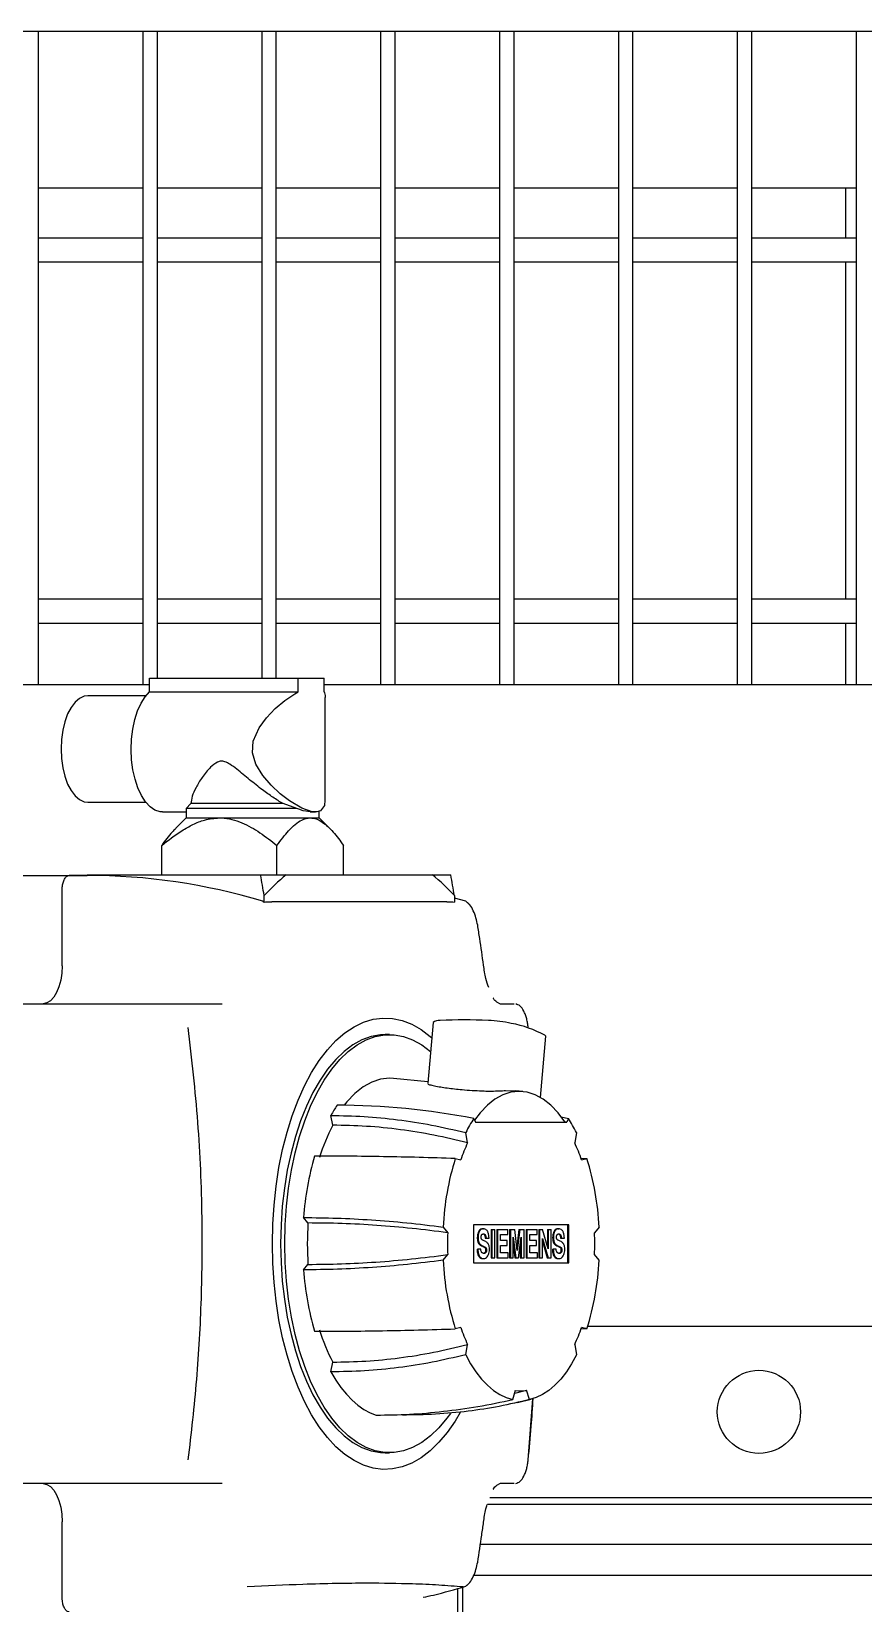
# Model space of a CAD drawing. Header units: inches. Extents: x -347369 to -260369, y 119522 to 149869.
# Drawn here: x -282174.7 to -281999.7, y 137058.8 to 137389.7 of the extents above; entities that cross this region are included whole.
import ezdxf

# ---------------------------------------------------------------- set-up
doc = ezdxf.new("R2010")
doc.units = ezdxf.units.IN
doc.header["$LTSCALE"] = 300
doc.layers.add('MACCHINA', color=40, linetype='Continuous')
doc.layers.add('QUOTE', color=7, linetype='Continuous')

# ---------------------------------------------------------------- blocks, each defined once
blk = doc.blocks.new('A$C27be3406')
at = {"layer": 'MACCHINA'}
for p, q in [((369, -1610), (-116.5, -1610)), ((157, -1747.5), (157, -1610)), ((179, -1747.5), (179, -1610)), ((182, -1746.1), (182, -1610)), ((204, -1746.1), (204, -1610)), ((207, -1746.1), (207, -1610)), ((229, -1747.5), (229, -1610)), ((232, -1747.5), (232, -1610)), ((254, -1747.5), (254, -1610)), ((257, -1747.5), (257, -1610)), ((279, -1747.5), (279, -1610)), ((282, -1747.5), (282, -1610)), ((304, -1747.5), (304, -1610)), ((307, -1747.5), (307, -1610)), ((329, -1747.5), (329, -1610)), ((179, -1643), (157, -1643)), ((204, -1643), (182, -1643)), ((229, -1643), (207, -1643)), ((254, -1643), (232, -1643)), ((279, -1643), (257, -1643)), ((304, -1643), (282, -1643)), ((329, -1643), (307, -1643)), ((326.74, -1643), (326.74, -1653.5)), ((179, -1653.5), (157, -1653.5)), ((204, -1653.5), (182, -1653.5)), ((229, -1653.5), (207, -1653.5)), ((254, -1653.5), (232, -1653.5)), ((279, -1653.5), (257, -1653.5)), ((304, -1653.5), (282, -1653.5)), ((329, -1653.5), (307, -1653.5)), ((157, -1658.5), (179, -1658.5)), ((182, -1658.5), (204, -1658.5)), ((207, -1658.5), (229, -1658.5)), ((232, -1658.5), (254, -1658.5)), ((257, -1658.5), (279, -1658.5)), ((282, -1658.5), (304, -1658.5)), ((307, -1658.5), (329, -1658.5)), ((326.74, -1658.5), (326.74, -1729.5)), ((179, -1729.5), (157, -1729.5)), ((204, -1729.5), (182, -1729.5)), ((229, -1729.5), (207, -1729.5)), ((254, -1729.5), (232, -1729.5)), ((279, -1729.5), (257, -1729.5)), ((304, -1729.5), (282, -1729.5)), ((329, -1729.5), (307, -1729.5)), ((157, -1734.5), (179, -1734.5)), ((182, -1734.5), (204, -1734.5)), ((207, -1734.5), (229, -1734.5)), ((232, -1734.5), (254, -1734.5)), ((257, -1734.5), (279, -1734.5)), ((282, -1734.5), (304, -1734.5)), ((307, -1734.5), (329, -1734.5)), ((326.74, -1734.5), (326.74, -1747.5)), ((180.34, -1748.95), (180.34, -1746.1)), ((180.34, -1746.1), (217.08, -1746.1)), ((211.58, -1748.95), (211.58, -1746.1)), ((217.08, -1748.95), (217.08, -1746.1)), ((180.34, -1747.5), (-402.5, -1747.5)), ((179.55, -1749.8), (167.33, -1749.8)), ((180.34, -1748.95), (211.58, -1748.95)), ((457.5, -1747.5), (217.08, -1747.5)), ((217.26, -1771.79), (217.26, -1750.18)), ((167.33, -1772.2), (179.55, -1772.2)), ((189.02, -1772.49), (188.01, -1773.5)), ((208.43, -1772.5), (189.02, -1772.5)), ((211.33, -1773.5), (208.43, -1772.5)), ((183.09, -1774.25), (188.01, -1774.25)), ((188.01, -1775.5), (185.85, -1777.67)), ((188.01, -1773.5), (188.01, -1775.5)), ((211.33, -1773.5), (188.01, -1773.5)), ((188.01, -1775.5), (216.01, -1775.5)), ((214.14, -1774.25), (215.22, -1774.25)), ((216.01, -1775.5), (216.01, -1774.1)), ((218.18, -1777.67), (216.01, -1775.5)), ((182.89, -1787.5), (182.89, -1781.3)), ((207.14, -1787.5), (207.14, -1781.3)), ((221.14, -1787.5), (221.14, -1781.3)), ((18.19, -1787.6), (167.21, -1787.6)), ((167.21, -1787.6), (163.46, -1787.6)), ((167.21, -1787.5), (243.69, -1787.5)), ((167.21, -1787.5), (167.21, -1787.6)), ((161.96, -1806.6), (161.96, -1790.6)), ((204.15, -1793.04), (204.45, -1793.21)), ((204.45, -1793.21), (204.45, -1791.84)), ((244.45, -1791.84), (244.45, -1793.21)), ((246.83, -1793.02), (244.45, -1792.37)), ((247.16, -1793.32), (246.84, -1793.02)), ((242.85, -1793.13), (206.05, -1793.13)), ((247.47, -1793.6), (247.3, -1793.44)), ((190.19, -1814.6), (195.59, -1814.6)), ((253.29, -1814.18), (254.09, -1814.6)), ((254.09, -1814.6), (257.05, -1814.6)), ((239.96, -1818.53), (238.83, -1831.35)), ((230.77, -1821.1), (229.91, -1821.1)), ((262.53, -1834.33), (263.66, -1821.46)), ((238.85, -1831.07), (231.65, -1830.34)), ((255.17, -1832.89), (257.34, -1832.96)), ((258.86, -1833.1), (257.34, -1832.94)), ((218.85, -1840.17), (218.48, -1838.12)), ((248.56, -1838.75), (248.86, -1839.54)), ((266.93, -1838.43), (268.42, -1838.75)), ((268.42, -1838.75), (268.12, -1839.54)), ((247.22, -1843.88), (246.84, -1841.73)), ((248.86, -1839.54), (268.12, -1839.54)), ((268.12, -1839.54), (267.68, -1839.49)), ((267.68, -1839.54), (267.68, -1839.49)), ((270.14, -1841.73), (269.75, -1843.88)), ((244.63, -1847.17), (245.77, -1847.47)), ((271.07, -1847.12), (272.34, -1847.17)), ((271.21, -1847.47), (272.34, -1847.17)), ((213.66, -1860.74), (212.73, -1859.6)), ((242.08, -1861.6), (243.05, -1862.79)), ((248.49, -1861.1), (248.49, -1869.1)), ((268.49, -1861.1), (248.49, -1861.1)), ((250.38, -1861.97), (250.56, -1861.97)), ((252.15, -1862.1), (252.15, -1868.1)), ((252.15, -1862.1), (252.93, -1862.1)), ((252.32, -1862.1), (252.32, -1868.1)), ((252.93, -1868.1), (252.93, -1862.1)), ((253.36, -1862.1), (253.36, -1868.1)), ((253.36, -1862.1), (255.71, -1862.1)), ((253.53, -1862.1), (253.53, -1868.1)), ((255.71, -1863.18), (255.71, -1862.1)), ((256.05, -1862.1), (256.05, -1868.1)), ((256.05, -1862.1), (257.14, -1862.1)), ((256.22, -1862.1), (256.22, -1868.1)), ((257.66, -1866.51), (257.14, -1862.1)), ((258.01, -1862.1), (257.57, -1865.78)), ((258.18, -1862.1), (257.66, -1866.51)), ((258.01, -1862.1), (259.09, -1862.1)), ((259.09, -1868.1), (259.09, -1862.1)), ((259.51, -1862.1), (259.51, -1868.1)), ((259.51, -1862.1), (261.86, -1862.1)), ((259.68, -1862.1), (259.68, -1868.1)), ((261.86, -1863.18), (261.86, -1862.1)), ((262.2, -1862.1), (262.2, -1868.1)), ((262.2, -1862.1), (263.01, -1862.1)), ((262.37, -1862.1), (262.37, -1868.1)), ((264.18, -1866.21), (263.01, -1862.1)), ((264.01, -1862.1), (264.01, -1865.6)), ((264.01, -1862.1), (264.79, -1862.1)), ((264.18, -1862.1), (264.18, -1866.21)), ((264.79, -1868.1), (264.79, -1862.1)), ((266.23, -1861.97), (266.4, -1861.97)), ((268.31, -1869.1), (268.31, -1861.1)), ((268.49, -1869.1), (268.49, -1861.1)), ((274.89, -1861.6), (273.92, -1862.79)), ((250.95, -1863.91), (251.12, -1863.91)), ((251.12, -1863.91), (251.73, -1863.91)), ((254.14, -1863.18), (255.71, -1863.18)), ((254.14, -1864.41), (254.14, -1863.18)), ((255.57, -1864.41), (254.14, -1864.41)), ((254.14, -1865.48), (255.57, -1865.48)), ((254.14, -1867.02), (254.14, -1865.48)), ((255.57, -1865.48), (255.57, -1864.41)), ((256.84, -1863.73), (257.35, -1868.1)), ((256.84, -1868.1), (256.84, -1863.73)), ((256.84, -1865.2), (257.18, -1868.1)), ((257.96, -1868.1), (258.48, -1863.73)), ((258.31, -1865.2), (258.31, -1868.1)), ((258.48, -1863.73), (258.48, -1868.1)), ((260.3, -1863.18), (261.86, -1863.18)), ((260.3, -1864.41), (260.3, -1863.18)), ((261.73, -1864.41), (260.3, -1864.41)), ((260.3, -1865.48), (261.73, -1865.48)), ((260.3, -1867.02), (260.3, -1865.48)), ((261.73, -1865.48), (261.73, -1864.41)), ((262.99, -1863.98), (264.16, -1868.1)), ((262.99, -1868.1), (262.99, -1863.98)), ((262.99, -1864.59), (263.99, -1868.1)), ((266.79, -1863.91), (266.97, -1863.91)), ((266.97, -1863.91), (267.58, -1863.91)), ((242.08, -1868.6), (243.05, -1867.41)), ((248.49, -1869.1), (268.49, -1869.1)), ((249.21, -1866.23), (249.39, -1866.23)), ((250, -1866.23), (249.39, -1866.23)), ((250.45, -1868.23), (250.63, -1868.23)), ((252.15, -1868.1), (252.93, -1868.1)), ((253.36, -1868.1), (255.78, -1868.1)), ((255.78, -1867.02), (254.14, -1867.02)), ((255.78, -1868.1), (255.78, -1867.02)), ((256.05, -1868.1), (256.84, -1868.1)), ((257.18, -1868.1), (257.96, -1868.1)), ((258.31, -1868.1), (259.09, -1868.1)), ((259.51, -1868.1), (261.93, -1868.1)), ((261.93, -1867.02), (260.3, -1867.02)), ((261.93, -1868.1), (261.93, -1867.02)), ((262.2, -1868.1), (262.99, -1868.1)), ((263.99, -1868.1), (264.79, -1868.1)), ((265.06, -1866.23), (265.23, -1866.23)), ((265.84, -1866.23), (265.23, -1866.23)), ((266.3, -1868.23), (266.47, -1868.23)), ((274.89, -1868.6), (273.92, -1867.41)), ((212.73, -1870.6), (213.66, -1869.46)), ((245.77, -1882.73), (244.63, -1883.03)), ((272.34, -1883.03), (271.07, -1883.08)), ((272.34, -1883.03), (271.21, -1882.73)), ((785.5, -1882.5), (272.51, -1882.5)), ((246.84, -1888.47), (247.22, -1886.32)), ((269.75, -1886.32), (270.14, -1888.47)), ((218.48, -1892.08), (218.85, -1890.03)), ((256.74, -1897.91), (257.33, -1895.96)), ((257.16, -1896.54), (259.64, -1895.96)), ((257.69, -1898.5), (260.6, -1897.83)), ((260.24, -1897.91), (259.64, -1895.96)), ((260.88, -1897.74), (259.93, -1910.6)), ((229.91, -1909.1), (230.77, -1909.1)), ((195.59, -1915.6), (190.19, -1915.6)), ((251.87, -1918.5), (827.5, -1918.5)), ((254.09, -1915.6), (253.29, -1916.02)), ((257.05, -1915.6), (254.09, -1915.6)), ((251.39, -1919.9), (827.5, -1919.9)), ((161.96, -1939.6), (161.96, -1923.6)), ((249.92, -1928.36), (827.5, -1928.36)), ((248.53, -1934.86), (827.5, -1934.86)), ((245.15, -1965.63), (245.15, -1937.64)), ((246.15, -1937.37), (246.15, -1965.63)), ((246.84, -1937.18), (246.96, -1937.07))]:
    blk.add_line(p, q, dxfattribs=at)
at = {"layer": 'MACCHINA', "flags": 128}
for points in [[(167.33, -1749.8), (166.58, -1749.9), (165.6, -1750.35), (164.68, -1751.14), (163.84, -1752.24), (163.11, -1753.63), (162.52, -1755.26), (162.09, -1757.06), (161.82, -1759), (161.73, -1761)], [(183.09, -1774.25), (182.55, -1774.21), (181.47, -1773.85), (180.44, -1773.15), (179.49, -1772.11), (178.62, -1770.78), (177.88, -1769.19), (177.28, -1767.37), (176.84, -1765.39), (176.57, -1763.28), (176.47, -1761.11), (176.55, -1758.94), (176.8, -1756.83), (177.23, -1754.82), (177.82, -1752.99), (178.54, -1751.37), (179.39, -1750.01), (180.34, -1748.95)], [(217.23, -1771.79), (217.14, -1772.89), (216.28, -1774.02), (215.53, -1774.23), (214.55, -1774.19), (212.38, -1773.46), (209.79, -1771.94), (207.83, -1770.44), (205.89, -1768.63), (204.14, -1766.59), (202.69, -1764.21), (201.98, -1761.83), (202.14, -1759.33), (203.38, -1756.52), (204.93, -1754.42), (206.77, -1752.51), (208.77, -1750.81), (210.87, -1749.36), (211.58, -1748.95)], [(161.73, -1761), (161.82, -1763), (162.09, -1764.94), (162.52, -1766.74), (163.11, -1768.37), (163.84, -1769.76), (164.68, -1770.86), (165.6, -1771.65), (166.58, -1772.1), (167.33, -1772.2)], [(161.96, -1806.6), (161.89, -1808.16), (161.66, -1809.66), (161.29, -1811.04), (160.79, -1812.26), (160.18, -1813.25), (159.49, -1813.99), (158.74, -1814.45), (157.96, -1814.6)], [(206.16, -1865.1), (206.25, -1861.02), (206.51, -1856.96), (206.94, -1852.97), (207.55, -1849.07), (208.32, -1845.28), (209.25, -1841.65), (210.34, -1838.18), (211.57, -1834.92), (212.93, -1831.88), (214.42, -1829.08), (216.03, -1826.55), (217.74, -1824.31), (219.54, -1822.37), (221.41, -1820.74), (223.35, -1819.45), (225.34, -1818.49), (227.36, -1817.87), (229.4, -1817.61), (231.44, -1817.7), (233.47, -1818.14), (235.48, -1818.92), (237.44, -1820.05), (239.35, -1821.51), (239.67, -1821.8)], [(229.91, -1821.1), (228.92, -1821.14), (226.95, -1821.5), (225.01, -1822.2), (223.11, -1823.25), (221.26, -1824.64), (219.48, -1826.35), (217.79, -1828.38), (216.19, -1830.7), (214.7, -1833.3), (213.34, -1836.15), (212.11, -1839.24), (211.02, -1842.53), (210.09, -1846.01), (209.31, -1849.64), (208.7, -1853.39), (208.26, -1857.24), (208, -1861.16), (207.91, -1865.1)], [(243.62, -1900.82), (242.89, -1901.82), (241.2, -1903.85), (239.42, -1905.56), (237.57, -1906.95), (235.67, -1908), (233.73, -1908.7), (231.76, -1909.06), (229.79, -1909.06), (227.82, -1908.7), (225.88, -1908), (223.98, -1906.95), (222.13, -1905.56), (220.35, -1903.85), (218.65, -1901.82), (217.06, -1899.5), (215.57, -1896.9), (214.21, -1894.05), (212.98, -1890.96), (211.89, -1887.67), (210.95, -1884.19), (210.18, -1880.56), (209.57, -1876.81), (209.13, -1872.96), (208.86, -1869.04), (208.77, -1865.1), (208.86, -1861.16), (209.13, -1857.24), (209.57, -1853.39), (210.18, -1849.64), (210.95, -1846.01), (211.89, -1842.53), (212.98, -1839.24), (214.21, -1836.15), (215.57, -1833.3), (217.06, -1830.7), (218.65, -1828.38), (220.35, -1826.35), (222.13, -1824.64), (223.98, -1823.25), (225.88, -1822.2), (227.82, -1821.5), (229.79, -1821.14), (231.76, -1821.14), (233.73, -1821.5), (235.67, -1822.2), (237.57, -1823.25), (239.42, -1824.64), (239.42, -1824.64)], [(263.5, -1821.25), (263.62, -1821.35), (263.66, -1821.46), (263.66, -1821.46)], [(231.65, -1830.34), (230.77, -1830.3), (228.9, -1830.5), (227.06, -1831.1), (225.25, -1832.1), (223.51, -1833.48), (221.86, -1835.22), (221.26, -1835.96)], [(267.68, -1839.49), (266.25, -1837.57), (264.73, -1835.97), (263.13, -1834.71), (261.47, -1833.79), (259.77, -1833.24), (258.05, -1833.06), (256.33, -1833.24), (254.64, -1833.79), (252.98, -1834.71), (251.38, -1835.97), (249.85, -1837.57), (248.69, -1839.1)], [(245.69, -1900.6), (244.6, -1902.42), (242.94, -1904.81), (241.19, -1906.9), (239.35, -1908.69), (237.44, -1910.15), (235.48, -1911.28), (233.47, -1912.06), (231.44, -1912.5), (229.4, -1912.59), (227.36, -1912.33), (225.34, -1911.71), (223.35, -1910.75), (221.41, -1909.46), (219.54, -1907.83), (217.74, -1905.89), (216.03, -1903.65), (214.42, -1901.12), (212.93, -1898.32), (211.57, -1895.28), (210.34, -1892.02), (209.25, -1888.55), (208.32, -1884.92), (207.55, -1881.13), (206.94, -1877.23), (206.51, -1873.24), (206.25, -1869.18), (206.16, -1865.1)], [(207.91, -1865.1), (208, -1869.04), (208.26, -1872.96), (208.7, -1876.81), (209.31, -1880.56), (210.09, -1884.19), (211.02, -1887.67), (212.11, -1890.96), (213.34, -1894.05), (214.7, -1896.9), (216.19, -1899.5), (217.79, -1901.82), (219.48, -1903.85), (221.26, -1905.56), (223.11, -1906.95), (225.01, -1908), (226.95, -1908.7), (228.92, -1909.06), (229.91, -1909.1)], [(246.84, -1888.47), (247.87, -1890.36), (248.97, -1892.06), (250.15, -1893.58), (251.38, -1894.89), (252.67, -1895.98), (254, -1896.85), (255.35, -1897.5), (256.74, -1897.91)], [(270.14, -1888.47), (269.11, -1890.36), (268, -1892.06), (266.82, -1893.58), (265.59, -1894.89), (264.3, -1895.98), (262.98, -1896.85), (261.62, -1897.5), (260.24, -1897.91)], [(218.48, -1892.08), (219.51, -1893.81), (220.59, -1895.39), (221.73, -1896.8), (222.92, -1898.04), (224.15, -1899.11), (225.41, -1899.99), (226.71, -1900.68), (228.02, -1901.18)], [(157.96, -1915.6), (158.74, -1915.75), (159.49, -1916.21), (160.18, -1916.95), (160.79, -1917.94), (161.29, -1919.16), (161.66, -1920.54), (161.89, -1922.04), (161.96, -1923.6)]]:
    blk.add_lwpolyline(points, dxfattribs=at)
at = {"layer": 'MACCHINA'}
blk.add_circle((308.5, -1900.5), 8.75, dxfattribs=at)
for centre, radius, start, end in [((167.13, -1916.31), 128.71, 73.2879, 89.9651), ((-219.23, -1864.35), 429.84, 9.7114, 10.2989), ((233.99, -1818.7), 39.92, 128.6068, 137.7217), ((214.91, -1818.7), 39.92, 42.2783, 51.3932), ((-179.23, -1864.35), 429.84, 9.7114, 10.2989), ((241.17, -1820.06), 1.95, 81.6638, 128.3413), ((246.52, -1914.62), 96.62, 86.9927, 93.0073), ((250.5, -1845.9), 27.79, 77.7078, 87.7445), ((251.69, -1843.44), 25.15, 61.9829, 79.1663), ((244.99, -1852.63), 30.22, 146.511, 151.3119), ((219.27, -1990.67), 154.72, 79.0908, 89.8091), ((272.39, -1854.46), 28.55, 146.5962, 153.513), ((244.58, -1854.46), 28.55, 26.487, 33.4038), ((254.9, -1858.71), 40.54, 152.781, 163.1337), ((280.23, -1859.33), 36.44, 154.9141, 161.0007), ((236.75, -1859.33), 36.44, 18.9993, 25.0859), ((276.11, -1864.15), 63.54, 164.0271, 175.8915), ((299.23, -1864.28), 57.21, 162.601, 177.3177), ((217.74, -1864.28), 57.21, 2.6823, 17.399), ((282.28, -1865.1), 68.76, 176.3626, 183.6374), ((304.84, -1865.1), 61.83, 177.861, 182.139), ((212.14, -1865.1), 61.83, 357.861, 2.139), ((299.23, -1865.92), 57.21, 182.6823, 197.399), ((217.74, -1865.92), 57.21, 342.601, 357.3177), ((276.11, -1866.05), 63.54, 184.1085, 195.9729), ((254.9, -1871.49), 40.54, 196.8663, 207.219), ((280.23, -1870.87), 36.44, 198.9993, 205.0859), ((236.75, -1870.87), 36.44, 334.9141, 341.0007), ((258.49, -1888.28), 7.78, 261.4661, 278.5339)]:
    blk.add_arc(centre, radius, start, end, dxfattribs=at)
for points, knots in [([(217.08, -1748.95), (217.19, -1749.28), (217.31, -1749.64), (217.26, -1750.14), (217.26, -1750.18)], [0, 0, 0, 0, 0.929833, 1, 1, 1, 1]), ([(208.43, -1772.5), (207.72, -1772.07), (206.29, -1771.21), (203.9, -1769.49), (201.37, -1767.47), (199.11, -1765.58), (197.41, -1764.26), (196.29, -1763.65), (195.38, -1763.51), (194.28, -1763.83), (192.88, -1765.07), (191.34, -1766.96), (190.08, -1769.09), (189.21, -1770.99), (189.08, -1772), (189.02, -1772.5)], [0, 0, 0, 0, 0.083172, 0.166494, 0.273298, 0.380146, 0.438212, 0.476916, 0.504479, 0.532048, 0.598473, 0.703271, 0.808126, 0.904186, 1, 1, 1, 1]), ([(182.89, -1781.3), (184.28, -1780.21), (186.39, -1778.56), (189.45, -1776.85), (192.07, -1775.76), (193.97, -1775.59), (195.01, -1775.5)], [0, 0, 0, 0, 0.3775621, 0.5717393, 0.7655303, 1, 1, 1, 1]), ([(195.01, -1775.5), (195.18, -1775.5), (196.06, -1775.52), (197.68, -1775.77), (200.42, -1776.71), (203.63, -1778.55), (205.96, -1780.38), (207.14, -1781.3)], [0, 0, 0, 0, 0.036748, 0.1990313, 0.3655954, 0.6795342, 1, 1, 1, 1]), ([(207.14, -1781.3), (207.94, -1780.21), (209.16, -1778.56), (210.92, -1776.85), (212.44, -1775.76), (213.54, -1775.59), (214.14, -1775.5)], [0, 0, 0, 0, 0.3775621, 0.5717393, 0.7655303, 1, 1, 1, 1]), ([(214.14, -1774.25), (213.5, -1774.17), (212.66, -1774.07), (211.6, -1773.61), (211.33, -1773.5)], [0, 0, 0, 0, 0.749408, 1, 1, 1, 1]), ([(214.14, -1775.5), (214.56, -1775.54), (215.41, -1775.64), (217.06, -1776.55), (219, -1778.4), (220.42, -1780.32), (221.14, -1781.3)], [0, 0, 0, 0, 0.163706, 0.332134, 0.661912, 1, 1, 1, 1]), ([(185.89, -1777.75), (185.61, -1777.98), (184.55, -1778.92), (183.6, -1780.28), (182.89, -1781.3)], [0, 0, 0, 0, 0.2548532, 1, 1, 1, 1]), ([(161.96, -1790.6), (161.98, -1790.26), (162.01, -1789.59), (162.27, -1788.69), (162.65, -1788.01), (163.07, -1787.65), (163.35, -1787.61), (163.46, -1787.6)], [0, 0, 0, 0, 0.214568, 0.429121, 0.64403, 0.859018, 1, 1, 1, 1]), ([(204.45, -1793.21), (204.78, -1793.18), (205.32, -1793.13), (205.85, -1793.13), (206.05, -1793.13)], [0, 0, 0, 0, 0.620907, 1, 1, 1, 1]), ([(242.85, -1793.13), (243.18, -1793.13), (243.71, -1793.14), (244.25, -1793.19), (244.45, -1793.21)], [0, 0, 0, 0, 0.620893, 1, 1, 1, 1]), ([(247.16, -1793.32), (247.19, -1793.32), (247.24, -1793.33), (247.28, -1793.41), (247.3, -1793.44)], [0, 0, 0, 0, 0.6231998, 1, 1, 1, 1]), ([(249.35, -1798.1), (249.24, -1797.58), (249.02, -1796.52), (248.44, -1795.02), (247.91, -1793.97), (247.55, -1793.66), (247.47, -1793.6)], [0, 0, 0, 0, 0.296407, 0.601211, 0.914555, 1, 1, 1, 1]), ([(249.34, -1798.11), (249.35, -1798.1), (249.37, -1798.08), (249.31, -1798.07), (249.28, -1798.07)], [0, 0, 0, 0, 0.421803, 1, 1, 1, 1]), ([(250.59, -1806.52), (250.33, -1804.62), (249.93, -1801.81), (249.5, -1799.01), (249.36, -1798.09)], [0, 0, 0, 0, 0.672386, 1, 1, 1, 1]), ([(251.66, -1811.18), (251.45, -1810.57), (250.98, -1809.17), (250.72, -1807.45), (250.57, -1806.48)], [0, 0, 0, 0, 0.43183, 1, 1, 1, 1]), ([(149.96, -1814.6), (153.56, -1814.6), (160.76, -1814.6), (171.2, -1814.6), (181.01, -1814.6), (187.13, -1814.6), (190.19, -1814.6)], [0, 0, 0, 0, 0.27999, 0.55998, 0.779989, 1, 1, 1, 1]), ([(253.29, -1814.18), (253.09, -1814.04), (252.87, -1813.89), (252.65, -1813.42), (252.63, -1813.39)], [0, 0, 0, 0, 0.925029, 1, 1, 1, 1]), ([(259.99, -1819.64), (259.95, -1819.32), (259.87, -1818.7), (259.66, -1817.77), (259.39, -1816.91), (258.95, -1815.9), (258.27, -1814.95), (257.67, -1814.76), (257.37, -1814.66)], [0, 0, 0, 0, 0.121003, 0.243307, 0.366972, 0.491902, 0.744053, 1, 1, 1, 1]), ([(188.48, -1910.6), (189.13, -1904.96), (190.43, -1893.68), (191.36, -1876.66), (191.52, -1858.61), (190.73, -1839.55), (189.23, -1826.25), (188.48, -1819.6)], [0, 0, 0, 0, 0.18667, 0.37334, 0.56001, 0.780004, 1, 1, 1, 1]), ([(238.88, -1831.36), (238.86, -1831.37), (238.77, -1831.43), (239.16, -1831.65), (239.88, -1831.81), (240.24, -1831.89)], [0, 0, 0, 0, 0.099842, 0.5454806, 1, 1, 1, 1]), ([(240.24, -1831.89), (241.12, -1832.04), (242.89, -1832.35), (246.26, -1832.73), (248.86, -1832.88), (250.28, -1832.96)], [0, 0, 0, 0, 0.306532, 0.621702, 1, 1, 1, 1]), ([(250.28, -1832.96), (250.82, -1832.97), (251.9, -1833), (253.53, -1832.96), (254.59, -1832.91), (255.08, -1832.89), (255.17, -1832.89)], [0, 0, 0, 0, 0.307398, 0.614421, 0.930852, 1, 1, 1, 1]), ([(218.48, -1838.12), (220.81, -1838.16), (225.45, -1838.24), (232.53, -1838.95), (239.66, -1840.04), (244.45, -1841.17), (246.84, -1841.73)], [0, 0, 0, 0, 0.248207, 0.496412, 0.748209, 1, 1, 1, 1]), ([(247.22, -1843.88), (244.86, -1843.31), (240.15, -1842.17), (233.04, -1841.04), (225.92, -1840.31), (221.21, -1840.22), (218.85, -1840.17)], [0, 0, 0, 0, 0.248069, 0.496145, 0.748071, 1, 1, 1, 1]), ([(244.63, -1847.17), (242.08, -1847.09), (236.98, -1846.94), (229.5, -1846.78), (222.14, -1846.68), (217.39, -1846.67), (215.02, -1846.67)], [0, 0, 0, 0, 0.248179, 0.496365, 0.748182, 1, 1, 1, 1]), ([(212.73, -1859.6), (215.07, -1859.62), (219.73, -1859.67), (227, -1860.06), (234.44, -1860.66), (239.53, -1861.29), (242.08, -1861.6)], [0, 0, 0, 0, 0.248207, 0.496412, 0.748209, 1, 1, 1, 1]), ([(243.05, -1862.79), (240.54, -1862.48), (235.51, -1861.84), (228.1, -1861.22), (220.77, -1860.81), (216.03, -1860.76), (213.66, -1860.74)], [0, 0, 0, 0, 0.248069, 0.496145, 0.748071, 1, 1, 1, 1]), ([(249.56, -1862.48), (249.52, -1862.58), (249.4, -1862.8), (249.29, -1863.26), (249.28, -1863.63), (249.27, -1863.82)], [0, 0, 0, 0, 0.26676, 0.621762, 1, 1, 1, 1]), ([(249.74, -1862.48), (249.69, -1862.58), (249.58, -1862.8), (249.46, -1863.26), (249.45, -1863.63), (249.44, -1863.82)], [0, 0, 0, 0, 0.26676, 0.621762, 1, 1, 1, 1]), ([(250.38, -1861.97), (250.32, -1861.97), (250.12, -1861.99), (249.82, -1862.11), (249.64, -1862.38), (249.56, -1862.48)], [0, 0, 0, 0, 0.229102, 0.691683, 1, 1, 1, 1]), ([(250.56, -1861.97), (250.49, -1861.97), (250.29, -1861.99), (249.99, -1862.11), (249.81, -1862.38), (249.74, -1862.48)], [0, 0, 0, 0, 0.229102, 0.691683, 1, 1, 1, 1]), ([(251.39, -1862.46), (251.34, -1862.39), (251.18, -1862.16), (250.89, -1862), (250.66, -1861.98), (250.56, -1861.97)], [0, 0, 0, 0, 0.2262104, 0.6451292, 1, 1, 1, 1]), ([(251.62, -1863), (251.58, -1862.89), (251.52, -1862.69), (251.43, -1862.53), (251.39, -1862.46)], [0, 0, 0, 0, 0.5682406, 1, 1, 1, 1]), ([(265.41, -1862.48), (265.36, -1862.58), (265.25, -1862.8), (265.13, -1863.26), (265.12, -1863.63), (265.11, -1863.82)], [0, 0, 0, 0, 0.26676, 0.621762, 1, 1, 1, 1]), ([(265.58, -1862.48), (265.53, -1862.58), (265.42, -1862.8), (265.31, -1863.26), (265.29, -1863.63), (265.29, -1863.82)], [0, 0, 0, 0, 0.26676, 0.621762, 1, 1, 1, 1]), ([(266.23, -1861.97), (266.16, -1861.97), (265.96, -1861.99), (265.67, -1862.11), (265.48, -1862.38), (265.41, -1862.48)], [0, 0, 0, 0, 0.229102, 0.691684, 1, 1, 1, 1]), ([(266.4, -1861.97), (266.33, -1861.97), (266.13, -1861.99), (265.84, -1862.11), (265.66, -1862.38), (265.58, -1862.48)], [0, 0, 0, 0, 0.229102, 0.691684, 1, 1, 1, 1]), ([(267.24, -1862.46), (267.18, -1862.39), (267.03, -1862.16), (266.74, -1862), (266.51, -1861.98), (266.4, -1861.97)], [0, 0, 0, 0, 0.2262104, 0.6451299, 1, 1, 1, 1]), ([(267.46, -1863), (267.43, -1862.89), (267.36, -1862.69), (267.28, -1862.53), (267.24, -1862.46)], [0, 0, 0, 0, 0.56824, 1, 1, 1, 1]), ([(249.27, -1863.82), (249.27, -1863.93), (249.27, -1864.12), (249.3, -1864.31), (249.31, -1864.39)], [0, 0, 0, 0, 0.564722, 1, 1, 1, 1]), ([(249.31, -1864.39), (249.33, -1864.47), (249.35, -1864.61), (249.39, -1864.74), (249.41, -1864.79)], [0, 0, 0, 0, 0.57776, 1, 1, 1, 1]), ([(249.41, -1864.79), (249.45, -1864.88), (249.52, -1865.05), (249.62, -1865.17), (249.67, -1865.22)], [0, 0, 0, 0, 0.530802, 1, 1, 1, 1]), ([(249.44, -1863.82), (249.44, -1863.93), (249.45, -1864.12), (249.47, -1864.31), (249.48, -1864.39)], [0, 0, 0, 0, 0.5647224, 1, 1, 1, 1]), ([(249.48, -1864.39), (249.5, -1864.47), (249.52, -1864.61), (249.57, -1864.74), (249.58, -1864.79)], [0, 0, 0, 0, 0.57776, 1, 1, 1, 1]), ([(249.58, -1864.79), (249.62, -1864.88), (249.7, -1865.05), (249.79, -1865.17), (249.84, -1865.22)], [0, 0, 0, 0, 0.530802, 1, 1, 1, 1]), ([(249.67, -1865.22), (249.77, -1865.3), (249.99, -1865.48), (250.23, -1865.59), (250.36, -1865.65)], [0, 0, 0, 0, 0.43887, 1, 1, 1, 1]), ([(249.84, -1865.22), (249.94, -1865.3), (250.17, -1865.48), (250.4, -1865.59), (250.54, -1865.65)], [0, 0, 0, 0, 0.4388705, 1, 1, 1, 1]), ([(250.05, -1863.76), (250.06, -1863.69), (250.06, -1863.56), (250.11, -1863.38), (250.16, -1863.3), (250.18, -1863.26)], [0, 0, 0, 0, 0.346598, 0.698326, 1, 1, 1, 1]), ([(250.1, -1864.03), (250.09, -1864), (250.07, -1863.94), (250.05, -1863.85), (250.05, -1863.78), (250.05, -1863.76)], [0, 0, 0, 0, 0.351627, 0.767158, 1, 1, 1, 1]), ([(250.29, -1864.29), (250.27, -1864.27), (250.22, -1864.24), (250.15, -1864.16), (250.12, -1864.08), (250.1, -1864.03)], [0, 0, 0, 0, 0.333097, 0.612586, 1, 1, 1, 1]), ([(250.18, -1863.26), (250.22, -1863.21), (250.32, -1863.09), (250.46, -1863.05), (250.55, -1863.05), (250.57, -1863.05)], [0, 0, 0, 0, 0.316927, 0.835894, 1, 1, 1, 1]), ([(250.71, -1864.5), (250.62, -1864.47), (250.48, -1864.41), (250.35, -1864.33), (250.29, -1864.29)], [0, 0, 0, 0, 0.5976212, 1, 1, 1, 1]), ([(250.36, -1865.65), (250.43, -1865.68), (250.55, -1865.74), (250.68, -1865.8), (250.73, -1865.83)], [0, 0, 0, 0, 0.555684, 1, 1, 1, 1]), ([(250.4, -1863.05), (250.48, -1863.05), (250.61, -1863.06), (250.72, -1863.19), (250.76, -1863.24)], [0, 0, 0, 0, 0.601771, 1, 1, 1, 1]), ([(250.54, -1865.65), (250.61, -1865.68), (250.73, -1865.74), (250.85, -1865.8), (250.9, -1865.83)], [0, 0, 0, 0, 0.555684, 1, 1, 1, 1]), ([(250.57, -1863.05), (250.64, -1863.05), (250.74, -1863.06), (250.86, -1863.14), (250.91, -1863.2), (250.93, -1863.24)], [0, 0, 0, 0, 0.529561, 0.76114, 1, 1, 1, 1]), ([(251.53, -1865.08), (251.47, -1865.01), (251.32, -1864.82), (251.04, -1864.65), (250.82, -1864.55), (250.71, -1864.5)], [0, 0, 0, 0, 0.230201, 0.612208, 1, 1, 1, 1]), ([(250.73, -1865.83), (250.78, -1865.85), (250.85, -1865.89), (250.91, -1865.97), (250.93, -1866)], [0, 0, 0, 0, 0.623337, 1, 1, 1, 1]), ([(250.76, -1863.24), (250.79, -1863.28), (250.85, -1863.4), (250.91, -1863.64), (250.94, -1863.83), (250.95, -1863.91)], [0, 0, 0, 0, 0.257796, 0.67971, 1, 1, 1, 1]), ([(250.9, -1865.83), (250.94, -1865.85), (250.99, -1865.88), (251.06, -1865.93), (251.09, -1865.97), (251.11, -1866)], [0, 0, 0, 0, 0.492953, 0.744531, 1, 1, 1, 1]), ([(250.93, -1863.24), (250.96, -1863.28), (251.03, -1863.4), (251.09, -1863.64), (251.11, -1863.83), (251.12, -1863.91)], [0, 0, 0, 0, 0.257796, 0.67971, 1, 1, 1, 1]), ([(251.68, -1865.38), (251.66, -1865.32), (251.61, -1865.2), (251.55, -1865.12), (251.53, -1865.08)], [0, 0, 0, 0, 0.5493929, 1, 1, 1, 1]), ([(251.73, -1863.91), (251.72, -1863.71), (251.71, -1863.4), (251.64, -1863.11), (251.62, -1863)], [0, 0, 0, 0, 0.6198109, 1, 1, 1, 1]), ([(251.81, -1866.3), (251.81, -1866.1), (251.8, -1865.77), (251.72, -1865.49), (251.68, -1865.38)], [0, 0, 0, 0, 0.594121, 1, 1, 1, 1]), ([(265.11, -1863.82), (265.12, -1863.93), (265.12, -1864.12), (265.15, -1864.31), (265.16, -1864.39)], [0, 0, 0, 0, 0.564722, 1, 1, 1, 1]), ([(265.16, -1864.39), (265.17, -1864.47), (265.2, -1864.61), (265.24, -1864.74), (265.25, -1864.79)], [0, 0, 0, 0, 0.577761, 1, 1, 1, 1]), ([(265.25, -1864.79), (265.29, -1864.88), (265.37, -1865.05), (265.46, -1865.17), (265.51, -1865.22)], [0, 0, 0, 0, 0.530802, 1, 1, 1, 1]), ([(265.29, -1863.82), (265.29, -1863.93), (265.29, -1864.12), (265.32, -1864.31), (265.33, -1864.39)], [0, 0, 0, 0, 0.564722, 1, 1, 1, 1]), ([(265.33, -1864.39), (265.34, -1864.47), (265.37, -1864.61), (265.41, -1864.74), (265.43, -1864.79)], [0, 0, 0, 0, 0.577761, 1, 1, 1, 1]), ([(265.43, -1864.79), (265.47, -1864.88), (265.54, -1865.05), (265.64, -1865.17), (265.68, -1865.22)], [0, 0, 0, 0, 0.530802, 1, 1, 1, 1]), ([(265.51, -1865.22), (265.61, -1865.3), (265.84, -1865.48), (266.08, -1865.59), (266.21, -1865.65)], [0, 0, 0, 0, 0.43887, 1, 1, 1, 1]), ([(265.68, -1865.22), (265.78, -1865.3), (266.01, -1865.48), (266.25, -1865.59), (266.38, -1865.65)], [0, 0, 0, 0, 0.43887, 1, 1, 1, 1]), ([(265.9, -1863.76), (265.9, -1863.69), (265.91, -1863.56), (265.96, -1863.38), (266, -1863.3), (266.03, -1863.26)], [0, 0, 0, 0, 0.346598, 0.698322, 1, 1, 1, 1]), ([(265.94, -1864.03), (265.93, -1864), (265.91, -1863.94), (265.9, -1863.85), (265.9, -1863.78), (265.9, -1863.76)], [0, 0, 0, 0, 0.351625, 0.767181, 1, 1, 1, 1]), ([(266.14, -1864.29), (266.11, -1864.27), (266.07, -1864.24), (266, -1864.16), (265.96, -1864.08), (265.94, -1864.03)], [0, 0, 0, 0, 0.333099, 0.612589, 1, 1, 1, 1]), ([(266.03, -1863.26), (266.06, -1863.21), (266.16, -1863.09), (266.3, -1863.05), (266.4, -1863.05), (266.42, -1863.05)], [0, 0, 0, 0, 0.316927, 0.835895, 1, 1, 1, 1]), ([(266.55, -1864.5), (266.47, -1864.47), (266.33, -1864.41), (266.19, -1864.33), (266.14, -1864.29)], [0, 0, 0, 0, 0.59762, 1, 1, 1, 1]), ([(266.21, -1865.65), (266.28, -1865.68), (266.4, -1865.74), (266.52, -1865.8), (266.58, -1865.83)], [0, 0, 0, 0, 0.5556829, 1, 1, 1, 1]), ([(266.24, -1863.05), (266.32, -1863.05), (266.45, -1863.06), (266.56, -1863.19), (266.61, -1863.24)], [0, 0, 0, 0, 0.601771, 1, 1, 1, 1]), ([(266.38, -1865.65), (266.45, -1865.68), (266.57, -1865.74), (266.69, -1865.8), (266.75, -1865.83)], [0, 0, 0, 0, 0.555683, 1, 1, 1, 1]), ([(266.42, -1863.05), (266.48, -1863.05), (266.58, -1863.06), (266.7, -1863.14), (266.75, -1863.2), (266.78, -1863.24)], [0, 0, 0, 0, 0.52956, 0.76114, 1, 1, 1, 1]), ([(267.37, -1865.08), (267.31, -1865.01), (267.16, -1864.82), (266.88, -1864.65), (266.66, -1864.55), (266.55, -1864.5)], [0, 0, 0, 0, 0.230201, 0.612208, 1, 1, 1, 1]), ([(266.58, -1865.83), (266.62, -1865.85), (266.69, -1865.89), (266.76, -1865.97), (266.78, -1866)], [0, 0, 0, 0, 0.623337, 1, 1, 1, 1]), ([(266.61, -1863.24), (266.63, -1863.28), (266.7, -1863.4), (266.76, -1863.64), (266.78, -1863.83), (266.79, -1863.91)], [0, 0, 0, 0, 0.257796, 0.67971, 1, 1, 1, 1]), ([(266.75, -1865.83), (266.78, -1865.85), (266.84, -1865.88), (266.91, -1865.93), (266.94, -1865.97), (266.95, -1866)], [0, 0, 0, 0, 0.492953, 0.744532, 1, 1, 1, 1]), ([(266.78, -1863.24), (266.81, -1863.28), (266.87, -1863.4), (266.93, -1863.64), (266.96, -1863.83), (266.97, -1863.91)], [0, 0, 0, 0, 0.257796, 0.67971, 1, 1, 1, 1]), ([(267.53, -1865.38), (267.5, -1865.32), (267.46, -1865.2), (267.4, -1865.12), (267.37, -1865.08)], [0, 0, 0, 0, 0.549392, 1, 1, 1, 1]), ([(267.58, -1863.91), (267.57, -1863.71), (267.55, -1863.4), (267.49, -1863.11), (267.46, -1863)], [0, 0, 0, 0, 0.619811, 1, 1, 1, 1]), ([(267.66, -1866.3), (267.65, -1866.1), (267.65, -1865.77), (267.56, -1865.49), (267.53, -1865.38)], [0, 0, 0, 0, 0.594121, 1, 1, 1, 1]), ([(242.08, -1868.6), (239.57, -1868.91), (234.55, -1869.52), (227.15, -1870.13), (219.84, -1870.53), (215.1, -1870.58), (212.73, -1870.6)], [0, 0, 0, 0, 0.248179, 0.496365, 0.748182, 1, 1, 1, 1]), ([(213.66, -1869.46), (216, -1869.44), (220.67, -1869.39), (227.95, -1868.99), (235.4, -1868.37), (240.5, -1867.73), (243.05, -1867.41)], [0, 0, 0, 0, 0.248105, 0.496208, 0.748108, 1, 1, 1, 1]), ([(249.21, -1866.23), (249.22, -1866.36), (249.24, -1866.63), (249.29, -1867.05), (249.37, -1867.29), (249.41, -1867.42)], [0, 0, 0, 0, 0.315941, 0.65012, 1, 1, 1, 1]), ([(249.39, -1866.23), (249.39, -1866.36), (249.41, -1866.63), (249.46, -1867.05), (249.54, -1867.29), (249.58, -1867.42)], [0, 0, 0, 0, 0.315941, 0.65012, 1, 1, 1, 1]), ([(249.41, -1867.42), (249.47, -1867.56), (249.59, -1867.81), (249.75, -1867.95), (249.82, -1868.02)], [0, 0, 0, 0, 0.548326, 1, 1, 1, 1]), ([(249.58, -1867.42), (249.65, -1867.56), (249.76, -1867.81), (249.92, -1867.95), (249.99, -1868.02)], [0, 0, 0, 0, 0.548326, 1, 1, 1, 1]), ([(249.82, -1868.02), (249.93, -1868.09), (250.13, -1868.21), (250.35, -1868.22), (250.45, -1868.23)], [0, 0, 0, 0, 0.518886, 1, 1, 1, 1]), ([(249.99, -1868.02), (250.1, -1868.09), (250.31, -1868.21), (250.52, -1868.22), (250.63, -1868.23)], [0, 0, 0, 0, 0.518886, 1, 1, 1, 1]), ([(250.22, -1866.95), (250.19, -1866.9), (250.11, -1866.79), (250.04, -1866.52), (250.01, -1866.32), (250, -1866.23)], [0, 0, 0, 0, 0.290179, 0.666556, 1, 1, 1, 1]), ([(250.65, -1867.15), (250.65, -1867.15), (250.63, -1867.15), (250.61, -1867.15), (250.6, -1867.15), (250.58, -1867.15), (250.57, -1867.15), (250.55, -1867.14), (250.53, -1867.14), (250.52, -1867.14), (250.5, -1867.13), (250.49, -1867.13), (250.48, -1867.13), (250.46, -1867.12), (250.44, -1867.11), (250.43, -1867.11), (250.41, -1867.1), (250.38, -1867.09), (250.36, -1867.07), (250.35, -1867.07), (250.33, -1867.05), (250.31, -1867.04), (250.3, -1867.03), (250.29, -1867.02), (250.28, -1867.01), (250.26, -1867), (250.25, -1866.99), (250.24, -1866.98), (250.23, -1866.97), (250.22, -1866.96), (250.22, -1866.95)], [0, 0, 0, 0, 0.0554725, 0.0832079, 0.1386808, 0.1664163, 0.1941519, 0.2218874, 0.2773611, 0.3050967, 0.3328324, 0.3605681, 0.3883038, 0.4437788, 0.4715146, 0.4992505, 0.5269864, 0.6379794, 0.6657156, 0.6934518, 0.721188, 0.7766675, 0.8044039, 0.8321404, 0.8598769, 0.8876135, 0.9153502, 0.9430869, 0.9715363, 1, 1, 1, 1]), ([(250.89, -1866.96), (250.82, -1867.02), (250.71, -1867.13), (250.59, -1867.14), (250.54, -1867.14)], [0, 0, 0, 0, 0.589269, 1, 1, 1, 1]), ([(250.63, -1868.23), (250.69, -1868.22), (250.89, -1868.21), (251.21, -1868.1), (251.41, -1867.82), (251.51, -1867.69)], [0, 0, 0, 0, 0.213303, 0.642942, 1, 1, 1, 1]), ([(251.06, -1866.96), (251.01, -1867.01), (250.93, -1867.1), (250.79, -1867.14), (250.7, -1867.15), (250.65, -1867.15)], [0, 0, 0, 0, 0.3704663, 0.6817575, 1, 1, 1, 1]), ([(251.03, -1866.43), (251.03, -1866.49), (251.02, -1866.64), (250.97, -1866.83), (250.91, -1866.92), (250.89, -1866.96)], [0, 0, 0, 0, 0.3202032, 0.6781037, 1, 1, 1, 1]), ([(250.93, -1866), (250.95, -1866.02), (250.98, -1866.08), (251.02, -1866.23), (251.03, -1866.35), (251.03, -1866.43)], [0, 0, 0, 0, 0.2668668, 0.5333614, 1, 1, 1, 1]), ([(251.2, -1866.43), (251.2, -1866.49), (251.2, -1866.64), (251.14, -1866.83), (251.09, -1866.92), (251.06, -1866.96)], [0, 0, 0, 0, 0.320203, 0.678104, 1, 1, 1, 1]), ([(251.11, -1866), (251.13, -1866.03), (251.17, -1866.1), (251.2, -1866.26), (251.2, -1866.37), (251.2, -1866.43)], [0, 0, 0, 0, 0.328122, 0.648836, 1, 1, 1, 1]), ([(251.51, -1867.69), (251.56, -1867.6), (251.67, -1867.37), (251.79, -1866.89), (251.81, -1866.5), (251.81, -1866.3)], [0, 0, 0, 0, 0.256519, 0.616467, 1, 1, 1, 1]), ([(265.06, -1866.23), (265.07, -1866.36), (265.08, -1866.63), (265.14, -1867.05), (265.21, -1867.29), (265.25, -1867.42)], [0, 0, 0, 0, 0.315941, 0.65012, 1, 1, 1, 1]), ([(265.23, -1866.23), (265.24, -1866.36), (265.26, -1866.63), (265.31, -1867.05), (265.39, -1867.29), (265.43, -1867.42)], [0, 0, 0, 0, 0.315941, 0.65012, 1, 1, 1, 1]), ([(265.25, -1867.42), (265.32, -1867.56), (265.44, -1867.81), (265.59, -1867.95), (265.66, -1868.02)], [0, 0, 0, 0, 0.548326, 1, 1, 1, 1]), ([(265.43, -1867.42), (265.49, -1867.56), (265.61, -1867.81), (265.77, -1867.95), (265.84, -1868.02)], [0, 0, 0, 0, 0.548326, 1, 1, 1, 1]), ([(265.66, -1868.02), (265.77, -1868.09), (265.98, -1868.21), (266.19, -1868.22), (266.3, -1868.23)], [0, 0, 0, 0, 0.518886, 1, 1, 1, 1]), ([(266.06, -1866.95), (266.03, -1866.9), (265.95, -1866.79), (265.88, -1866.52), (265.86, -1866.32), (265.84, -1866.23)], [0, 0, 0, 0, 0.290179, 0.666555, 1, 1, 1, 1]), ([(265.84, -1868.02), (265.94, -1868.09), (266.15, -1868.21), (266.37, -1868.22), (266.47, -1868.23)], [0, 0, 0, 0, 0.518886, 1, 1, 1, 1]), ([(266.5, -1867.15), (266.49, -1867.15), (266.48, -1867.15), (266.46, -1867.15), (266.44, -1867.15), (266.42, -1867.15), (266.41, -1867.15), (266.39, -1867.14), (266.38, -1867.14), (266.36, -1867.14), (266.35, -1867.13), (266.34, -1867.13), (266.32, -1867.13), (266.3, -1867.12), (266.29, -1867.11), (266.28, -1867.11), (266.25, -1867.1), (266.23, -1867.09), (266.2, -1867.07), (266.19, -1867.07), (266.17, -1867.05), (266.16, -1867.04), (266.14, -1867.03), (266.13, -1867.02), (266.12, -1867.01), (266.11, -1867), (266.1, -1866.99), (266.09, -1866.98), (266.08, -1866.97), (266.07, -1866.96), (266.06, -1866.95)], [0, 0, 0, 0, 0.055473, 0.083208, 0.138681, 0.166416, 0.194152, 0.221888, 0.277361, 0.305097, 0.332833, 0.360568, 0.388304, 0.443779, 0.471515, 0.499251, 0.526987, 0.63798, 0.665716, 0.693452, 0.721188, 0.776668, 0.804404, 0.832141, 0.859877, 0.887614, 0.915351, 0.943087, 0.971537, 1, 1, 1, 1]), ([(266.73, -1866.96), (266.67, -1867.02), (266.56, -1867.13), (266.43, -1867.14), (266.38, -1867.14)], [0, 0, 0, 0, 0.589269, 1, 1, 1, 1]), ([(266.47, -1868.23), (266.54, -1868.22), (266.74, -1868.21), (267.05, -1868.1), (267.26, -1867.82), (267.35, -1867.69)], [0, 0, 0, 0, 0.213303, 0.642942, 1, 1, 1, 1]), ([(266.9, -1866.96), (266.86, -1867.01), (266.77, -1867.1), (266.63, -1867.14), (266.54, -1867.15), (266.5, -1867.15)], [0, 0, 0, 0, 0.370469, 0.681759, 1, 1, 1, 1]), ([(266.88, -1866.43), (266.87, -1866.49), (266.87, -1866.64), (266.81, -1866.83), (266.76, -1866.92), (266.73, -1866.96)], [0, 0, 0, 0, 0.320203, 0.678104, 1, 1, 1, 1]), ([(266.78, -1866), (266.8, -1866.02), (266.83, -1866.08), (266.87, -1866.23), (266.87, -1866.35), (266.88, -1866.43)], [0, 0, 0, 0, 0.266866, 0.533361, 1, 1, 1, 1]), ([(267.05, -1866.43), (267.05, -1866.49), (267.04, -1866.64), (266.99, -1866.83), (266.93, -1866.92), (266.9, -1866.96)], [0, 0, 0, 0, 0.320203, 0.678104, 1, 1, 1, 1]), ([(266.95, -1866), (266.97, -1866.03), (267.01, -1866.1), (267.04, -1866.26), (267.05, -1866.37), (267.05, -1866.43)], [0, 0, 0, 0, 0.328124, 0.648841, 1, 1, 1, 1]), ([(267.35, -1867.69), (267.4, -1867.6), (267.52, -1867.37), (267.64, -1866.89), (267.65, -1866.5), (267.66, -1866.3)], [0, 0, 0, 0, 0.256519, 0.6164686, 1, 1, 1, 1]), ([(215.02, -1883.53), (217.36, -1883.53), (222.03, -1883.52), (229.35, -1883.42), (236.87, -1883.27), (242.05, -1883.11), (244.63, -1883.03)], [0, 0, 0, 0, 0.248207, 0.496412, 0.748209, 1, 1, 1, 1]), ([(246.84, -1888.47), (244.48, -1889.03), (239.77, -1890.14), (232.66, -1891.24), (225.55, -1891.95), (220.84, -1892.04), (218.48, -1892.08)], [0, 0, 0, 0, 0.248179, 0.496365, 0.748182, 1, 1, 1, 1]), ([(218.85, -1890.03), (221.17, -1889.98), (225.82, -1889.9), (232.9, -1889.18), (240.04, -1888.06), (244.83, -1886.9), (247.22, -1886.32)], [0, 0, 0, 0, 0.248105, 0.496208, 0.748108, 1, 1, 1, 1]), ([(228.02, -1901.18), (230.35, -1901.14), (235, -1901.07), (242.15, -1900.43), (249.4, -1899.44), (254.29, -1898.42), (256.74, -1897.91)], [0, 0, 0, 0, 0.248207, 0.496412, 0.748209, 1, 1, 1, 1]), ([(260.24, -1897.91), (258.13, -1898.42), (253.92, -1899.42), (247.32, -1900.42), (240.53, -1901.06), (235.86, -1901.14), (233.52, -1901.18)], [0, 0, 0, 0, 0.248179, 0.496365, 0.748182, 1, 1, 1, 1]), ([(259.99, -1910.56), (260.2, -1908.22), (260.59, -1903.94), (260.9, -1899.64), (261.03, -1897.7)], [0, 0, 0, 0, 0.547132, 1, 1, 1, 1]), ([(257.37, -1915.54), (257.67, -1915.44), (258.27, -1915.25), (258.95, -1914.3), (259.39, -1913.29), (259.66, -1912.43), (259.87, -1911.51), (259.95, -1910.88), (259.99, -1910.56)], [0, 0, 0, 0, 0.255884, 0.508001, 0.632933, 0.756616, 0.878955, 1, 1, 1, 1]), ([(190.19, -1915.6), (186.3, -1915.6), (178.52, -1915.6), (167.96, -1915.6), (158.42, -1915.6), (152.78, -1915.6), (149.96, -1915.6)], [0, 0, 0, 0, 0.27999, 0.559979, 0.779989, 1, 1, 1, 1]), ([(252.63, -1916.81), (252.65, -1916.78), (252.87, -1916.31), (253.09, -1916.16), (253.29, -1916.02)], [0, 0, 0, 0, 0.07499, 1, 1, 1, 1]), ([(250.57, -1923.72), (250.71, -1922.74), (250.9, -1921.41), (251.26, -1920.31), (251.35, -1920.02)], [0, 0, 0, 0, 0.73727, 1, 1, 1, 1]), ([(249.36, -1932.11), (249.65, -1930.23), (250.08, -1927.42), (250.46, -1924.61), (250.59, -1923.68)], [0, 0, 0, 0, 0.672387, 1, 1, 1, 1]), ([(247.11, -1936.93), (247.31, -1936.77), (247.8, -1936.39), (248.44, -1935.19), (249.02, -1933.68), (249.24, -1932.62), (249.35, -1932.1)], [0, 0, 0, 0, 0.193479, 0.469781, 0.73859, 1, 1, 1, 1]), ([(249.34, -1932.09), (249.35, -1932.1), (249.37, -1932.12), (249.31, -1932.13), (249.28, -1932.13)], [0, 0, 0, 0, 0.421881, 1, 1, 1, 1]), ([(226.12, -1936.55), (223.96, -1936.57), (219.63, -1936.59), (211.35, -1936.82), (204.85, -1937.14), (200.89, -1937.33)], [0, 0, 0, 0, 0.28001, 0.560021, 1, 1, 1, 1]), ([(246.27, -1937.33), (244.59, -1937.2), (241.24, -1936.94), (234.67, -1936.63), (229.37, -1936.58), (226.12, -1936.55)], [0, 0, 0, 0, 0.280011, 0.560022, 1, 1, 1, 1]), ([(237.87, -1939.51), (238.6, -1939.36), (241.61, -1938.72), (244.58, -1937.85), (246.83, -1937.18)], [0, 0, 0, 0, 0.2409098, 1, 1, 1, 1]), ([(247.16, -1936.89), (247.12, -1936.95), (247.06, -1937.05), (246.99, -1937.06), (246.96, -1937.07)], [0, 0, 0, 0, 0.608834, 1, 1, 1, 1]), ([(163.46, -1942.6), (163.29, -1942.57), (162.96, -1942.5), (162.51, -1941.98), (162.17, -1941.22), (161.99, -1940.38), (161.97, -1939.82), (161.96, -1939.6)], [0, 0, 0, 0, 0.21457, 0.429124, 0.644045, 0.859046, 1, 1, 1, 1])]:
    blk.add_open_spline(points, degree=3, knots=knots, dxfattribs=at)

msp = doc.modelspace()

# ---------------------------------------------------------------- block references
at = {"layer": 'QUOTE'}
msp.add_blockref('A$C27be3406', (-282330.166, 138999.656), dxfattribs=at)

doc.saveas('drawing.dxf')
